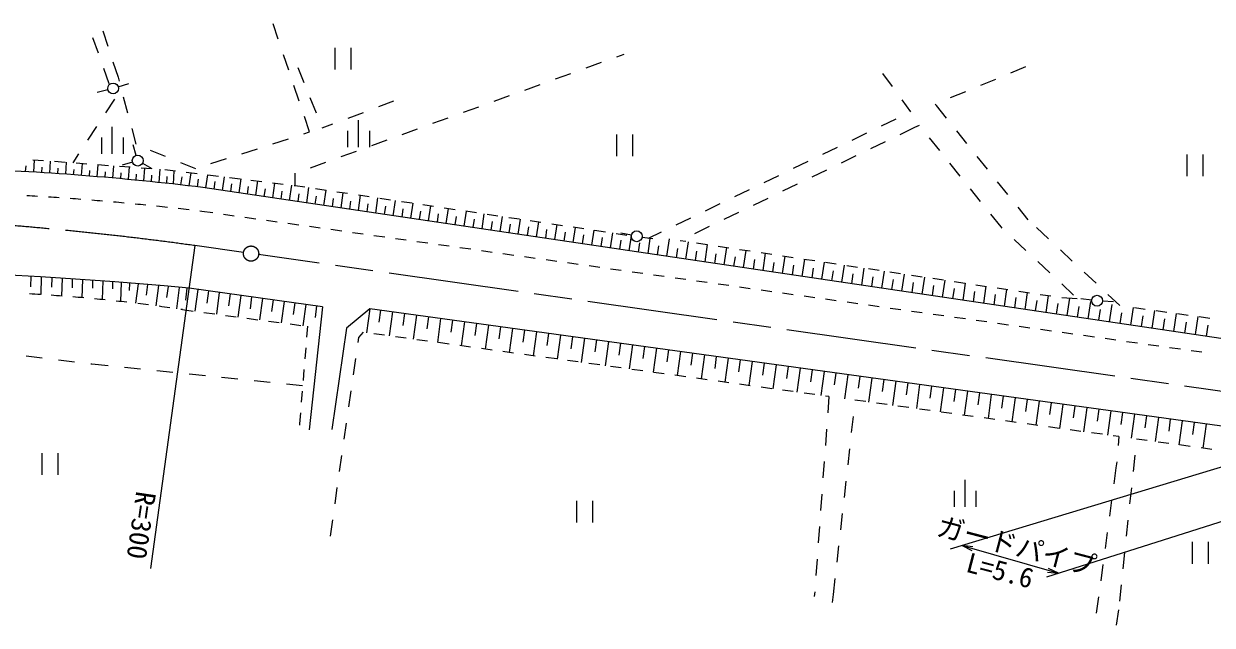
# Model space of a CAD drawing. Units: millimetres, scale not verified. Extents: x 40000 to 680000, y 20000 to 380000.
# Drawn here: x 149414 to 258868, y 258877 to 314210 of the extents above; entities that cross this region are included whole.
import ezdxf
from ezdxf.enums import TextEntityAlignment as Align

# ---------------------------------------------------------------- set-up
doc = ezdxf.new("R2010")
doc.units = ezdxf.units.MM
doc.header["$LTSCALE"] = 1000
doc.linetypes.add('CHAIN', pattern=[18.5, 12, -1.5, 3.5, -1.5])
for name, color, linetype, lineweight in [('M-BGD', 7, 'Continuous', 13), ('M-BMK', 2, 'CHAIN', 13), ('M-STR-HTXT', 7, 'Continuous', 13), ('M-STR-STRC', 7, 'Continuous', 13)]:
    doc.layers.add(name, color=color, linetype=linetype, lineweight=lineweight)
doc.styles.add('ＭＳ ゴシック', font='')
doc.styles.get('ＭＳ ゴシック').set_extended_font_data('MS Gothic')

# ---------------------------------------------------------------- blocks, each defined once
blk = doc.blocks.new('電力柱1')
at = {"color": 7, "linetype": 'Continuous', "lineweight": 13}
for p, q in [((-0.49, 0.061), (-1.483, 0.18)), ((0.4, 0.311), (1.186, 0.93)), ((0.316, -0.391), (0.934, -1.176))]:
    blk.add_line(p, q, dxfattribs=at)
blk.add_circle((0.007, 0.002), 0.5, dxfattribs=at)
blk = doc.blocks.new('田')
at = {"color": 7, "linetype": 'Continuous', "lineweight": 13}
for p, q in [((-0.75, 2), (-0.75, 0)), ((0.75, 0), (0.75, 2))]:
    blk.add_line(p, q, dxfattribs=at)
blk = doc.blocks.new('荒地')
at = {"color": 7, "linetype": 'Continuous', "lineweight": 13}
for p, q in [((0, 0), (0, 2.5)), ((-1, 1.5), (-1, 0)), ((1, 1.5), (1, 0))]:
    blk.add_line(p, q, dxfattribs=at)
blk = doc.blocks.new('open_arrow')
at = {"color": 0, "linetype": 'Continuous', "lineweight": -2}
blk.add_lwpolyline([(7.5, 1.25), (0, 0), (7.5, -1.25)], dxfattribs=at)

msp = doc.modelspace()

# ---------------------------------------------------------------- linework, layer by layer
at = {"layer": 'M-BGD'}
for p, q in [((172858, 312789), (172378, 314210)), ((156682, 313566), (157152, 312141)), ((156290, 311507), (155789, 312921)), ((173817, 309946), (173338, 311368)), ((204025, 311178), (204701, 311423)), ((157291, 308679), (156790, 310093)), ((157622, 310717), (158092, 309292)), ((174648, 310193), (175210, 308807)), ((201204, 310157), (202614, 310668)), ((241685, 310237), (240297, 309667)), ((158092, 309292), (158189, 308930)), ((158121, 308409), (159076, 308704)), ((198383, 309137), (199793, 309647)), ((229428, 308428), (228544, 309639)), ((238910, 309096), (237523, 308526)), ((157158, 308142), (156187, 307903)), ((174777, 307104), (174297, 308525)), ((192741, 307095), (194151, 307606)), ((195562, 308116), (196972, 308626)), ((236136, 307955), (234748, 307385)), ((156968, 306011), (157791, 307265)), ((158578, 307482), (158966, 306033)), ((175774, 307417), (176337, 306027)), ((182104, 306588), (183508, 307115)), ((189920, 306075), (191330, 306585)), ((231113, 306120), (230313, 307216)), ((233462, 306689), (233361, 306814)), ((234402, 305520), (233462, 306689)), ((175737, 304262), (175257, 305683)), ((179295, 305535), (180699, 306062)), ((187099, 305054), (188509, 305564)), ((228410, 304819), (229761, 305469)), ((155322, 303503), (156145, 304757)), ((159355, 304584), (159744, 303135)), ((176901, 304637), (177890, 305008)), ((184278, 304033), (185688, 304543)), ((230137, 304034), (231489, 304685)), ((231489, 304685), (231895, 304880)), ((236283, 303183), (235343, 304352)), ((172365, 303178), (173793, 303637)), ((175221, 304096), (175737, 304262)), ((181457, 303012), (182867, 303523)), ((225707, 303518), (227058, 304168)), ((227434, 302733), (228785, 303384)), ((233776, 302543), (232835, 303712)), ((153960, 301429), (154498, 302250)), ((161063, 302593), (162450, 302023)), ((169509, 302260), (170937, 302719)), ((178636, 301992), (180046, 302502)), ((223004, 302216), (224355, 302867)), ((149582, 300605), (149619, 301138)), ((150243, 301707), (151240, 301632)), ((150327, 300561), (150407, 301695)), ((151067, 300516), (151104, 301028)), ((151807, 300468), (151887, 301584)), ((152237, 301558), (153234, 301483)), ((153278, 300367), (153356, 301474)), ((154231, 301409), (155229, 301334)), ((154737, 300259), (154816, 301365)), ((156187, 300143), (156266, 301256)), ((156226, 301259), (157223, 301185)), ((157626, 300020), (157707, 301149)), ((158220, 301110), (159218, 301036)), ((159055, 299889), (159137, 301042)), ((163838, 301453), (165225, 300883)), ((166653, 301342), (168081, 301801)), ((175815, 300971), (177225, 301481)), ((220300, 300915), (221652, 301566)), ((224731, 301432), (226082, 302082)), ((235657, 300206), (234716, 301375)), ((238164, 300846), (237223, 302014)), ((152543, 300419), (152578, 300918)), ((154008, 300314), (154043, 300809)), ((155463, 300202), (155498, 300700)), ((156907, 300082), (156943, 300593)), ((158341, 299955), (158379, 300486)), ((159765, 299821), (159805, 300380)), ((160215, 300961), (161212, 300886)), ((160475, 299752), (160559, 300935)), ((161179, 299680), (161222, 300274)), ((161884, 299607), (161971, 300830)), ((162390, 300798), (163383, 300677)), ((162584, 299533), (162629, 300169)), ((163192, 299466), (163279, 300690)), ((163891, 299388), (164001, 300136)), ((164376, 300556), (165368, 300435)), ((164651, 299301), (164828, 300501)), ((165414, 299211), (165518, 299917)), ((166177, 299112), (166354, 300315)), ((166361, 300314), (167354, 300193)), ((167706, 298885), (167889, 300128)), ((168346, 300072), (169339, 299951)), ((169242, 298658), (169431, 299940)), ((174404, 299334), (174404, 300460)), ((217597, 299614), (218949, 300265)), ((222028, 300131), (223379, 300781)), ((267830, 284054), (165911, 299151)), ((166941, 298998), (167044, 299697)), ((168474, 298771), (168577, 299475)), ((170014, 298543), (170119, 299252)), ((170332, 299831), (171324, 299710)), ((170787, 298429), (170982, 299751)), ((171563, 298314), (171668, 299028)), ((172317, 299589), (173310, 299468)), ((172340, 298199), (172540, 299561)), ((173901, 297967), (174107, 299370)), ((174302, 299347), (174404, 299334)), ((174404, 299334), (175285, 299203)), ((175470, 297735), (175677, 299144)), ((176274, 299055), (177264, 298908)), ((177048, 297501), (177255, 298909)), ((214894, 298313), (216246, 298964)), ((219325, 298829), (220676, 299480)), ((237537, 297869), (236597, 299037)), ((240045, 298508), (239104, 299677)), ((173120, 298083), (173226, 298803)), ((174685, 297851), (174792, 298577)), ((176259, 297618), (176366, 298349)), ((177840, 297384), (177949, 298121)), ((178253, 298760), (179242, 298613)), ((178633, 297266), (178840, 298672)), ((179430, 297148), (179540, 297891)), ((180228, 297030), (180434, 298435)), ((180231, 298465), (181220, 298318)), ((181830, 296793), (182037, 298196)), ((182209, 298170), (183198, 298022)), ((183441, 296554), (183647, 297955)), ((184187, 297875), (185176, 297727)), ((216621, 297528), (217973, 298179)), ((181029, 296912), (181139, 297660)), ((182635, 296674), (182746, 297427)), ((184251, 296434), (184362, 297194)), ((185061, 296314), (185267, 297714)), ((185874, 296194), (185987, 296959)), ((186165, 297580), (187154, 297432)), ((186689, 296073), (186894, 297471)), ((187507, 295952), (187620, 296723)), ((188143, 297285), (189132, 297137)), ((188325, 295831), (188531, 297227)), ((189970, 295587), (190176, 296982)), ((190121, 296990), (191110, 296842)), ((191624, 295342), (191829, 296735)), ((192099, 296695), (193088, 296547)), ((212191, 297012), (213543, 297662)), ((213918, 296227), (215270, 296878)), ((239418, 295531), (238478, 296700)), ((241925, 296171), (240985, 297340)), ((189148, 295709), (189262, 296486)), ((190797, 295465), (190912, 296247)), ((192455, 295219), (192571, 296008)), ((193287, 295096), (193492, 296487)), ((194077, 296400), (195067, 296252)), ((194122, 294972), (194239, 295767)), ((194958, 294848), (195163, 296238)), ((196056, 296105), (197045, 295957)), ((196638, 294599), (196843, 295987)), ((198034, 295810), (199023, 295662)), ((198327, 294349), (198531, 295735)), ((209488, 295711), (210839, 296361)), ((211215, 294926), (212567, 295576)), ((239523, 295402), (239418, 295531)), ((195798, 294724), (195916, 295524)), ((197483, 294474), (197601, 295281)), ((199176, 294224), (199295, 295036)), ((200012, 295514), (201001, 295367)), ((200025, 294098), (200229, 295482)), ((200878, 293971), (200999, 294790)), ((201732, 293845), (201935, 295228)), ((201990, 295219), (202979, 295072)), ((202590, 293718), (202711, 294543)), ((203448, 293591), (203651, 294972)), ((203968, 294924), (204957, 294777)), ((205376, 294753), (204395, 294947)), ((205172, 293335), (205375, 294714)), ((206362, 294588), (207352, 294452)), ((206906, 293079), (207109, 294456)), ((206935, 294482), (208136, 295060)), ((243789, 294429), (242693, 295453)), ((204310, 293463), (204432, 294294)), ((206039, 293207), (206162, 294044)), ((207778, 292949), (207902, 293792)), ((208649, 292820), (208885, 294422)), ((209525, 292691), (209650, 293540)), ((209864, 294275), (210389, 294197)), ((210402, 292561), (210637, 294160)), ((211378, 294049), (212367, 293901)), ((212163, 292300), (212398, 293896)), ((213356, 293753), (214345, 293605)), ((213934, 292038), (214168, 293631)), ((215334, 293457), (216323, 293309)), ((215714, 291774), (215948, 293365)), ((241714, 293353), (240618, 294377)), ((245980, 292380), (244885, 293405)), ((211282, 292430), (211408, 293286)), ((213048, 292169), (213175, 293030)), ((214823, 291906), (214951, 292774)), ((216608, 291641), (216737, 292516)), ((217312, 293161), (218301, 293013)), ((217503, 291509), (217737, 293098)), ((218402, 291376), (218532, 292256)), ((219290, 292865), (220279, 292717)), ((219302, 291242), (219535, 292829)), ((221110, 290975), (221343, 292558)), ((221268, 292569), (222257, 292422)), ((222928, 290705), (223161, 292286)), ((223246, 292274), (224235, 292126)), ((243906, 291304), (242810, 292329)), ((220206, 291109), (220336, 291996)), ((222019, 290840), (222150, 291733)), ((223841, 290570), (223974, 291470)), ((224755, 290435), (224987, 292013)), ((225224, 291978), (226213, 291830)), ((225673, 290299), (225807, 291205)), ((226592, 290163), (226824, 291738)), ((227202, 291682), (228191, 291534)), ((228439, 289889), (228670, 291462)), ((229180, 291386), (230169, 291238)), ((230295, 289614), (230526, 291185)), ((248172, 290332), (247076, 291356)), ((150062, 290981), (150029, 290024)), ((151031, 290925), (150976, 289295)), ((151987, 290867), (151958, 289974)), ((152942, 290807), (152887, 289164)), ((153885, 290745), (153857, 289924)), ((154826, 290682), (154770, 289011)), ((155754, 290616), (155729, 289875)), ((156681, 290549), (156624, 288837)), ((157595, 290480), (157573, 289827)), ((158388, 290418), (158329, 288657)), ((159140, 290358), (159117, 289672)), ((159949, 290292), (159712, 288497)), ((160809, 290220), (160681, 289248)), ((161812, 290134), (161565, 288262)), ((227515, 290026), (227650, 290939)), ((229367, 289752), (229502, 290671)), ((231158, 291090), (232147, 290942)), ((231228, 289476), (231364, 290402)), ((232161, 289338), (232392, 290906)), ((233099, 289199), (233236, 290131)), ((233136, 290794), (234125, 290646)), ((234037, 289060), (234268, 290625)), ((235114, 290498), (236103, 290351)), ((235923, 288780), (236153, 290343)), ((237092, 290203), (238081, 290055)), ((237819, 288500), (238048, 290060)), ((246097, 289256), (245002, 290280)), ((162706, 290054), (162571, 289034)), ((163733, 289960), (163474, 287995)), ((164443, 289894), (164296, 288783)), ((172758, 288754), (164633, 289876)), ((165434, 289765), (165169, 287761)), ((166424, 289628), (166278, 288519)), ((167415, 289492), (167152, 287496)), ((168408, 289355), (168263, 288255)), ((169401, 289217), (169138, 287231)), ((170395, 289080), (170251, 287991)), ((234980, 288920), (235118, 289859)), ((236871, 288640), (237010, 289586)), ((238771, 288358), (238912, 289311)), ((239070, 289907), (240059, 289759)), ((239725, 288217), (239954, 289775)), ((240682, 288075), (240823, 289035)), ((241048, 289611), (242037, 289463)), ((241640, 287934), (241869, 289488)), ((243026, 289315), (244015, 289167)), ((243566, 287648), (243795, 289200)), ((245004, 289019), (246431, 288944)), ((245502, 287361), (245741, 288980)), ((250364, 288283), (249268, 289308)), ((164021, 287914), (165012, 287782)), ((171389, 288943), (171128, 286965)), ((172385, 288805), (172243, 287726)), ((176937, 288177), (172758, 288754)), ((173382, 288668), (173121, 286699)), ((174379, 288530), (174238, 287460)), ((175377, 288392), (175118, 286432)), ((176937, 288177), (175697, 276839)), ((176377, 288254), (176237, 287195)), ((181284, 287999), (179132, 286206)), ((181284, 287999), (180979, 285787)), ((267295, 276135), (181284, 287999)), ((242603, 287791), (242745, 288757)), ((244534, 287505), (244677, 288478)), ((246475, 287217), (246619, 288197)), ((247767, 288785), (246772, 288892)), ((247448, 287073), (247681, 288653)), ((248426, 286928), (248572, 287915)), ((248763, 288706), (249762, 288657)), ((249405, 286783), (249640, 288383)), ((251372, 286492), (251610, 288111)), ((251709, 288098), (252699, 287961)), ((166004, 287650), (166995, 287517)), ((167986, 287385), (168977, 287252)), ((169968, 287120), (170960, 286988)), ((171951, 286855), (172942, 286723)), ((182279, 287861), (182127, 286756)), ((183385, 287709), (183080, 285497)), ((184490, 287556), (184338, 286451)), ((185596, 287404), (185291, 285192)), ((186701, 287251), (186549, 286146)), ((187807, 287099), (187502, 284887)), ((188912, 286946), (188760, 285842)), ((190017, 286794), (189712, 284582)), ((250388, 286638), (250534, 287632)), ((252360, 286346), (252507, 287347)), ((253349, 286199), (253590, 287838)), ((253690, 287824), (254681, 287688)), ((254342, 286052), (254491, 287060)), ((255336, 285905), (255580, 287564)), ((255671, 287551), (256662, 287414)), ((257334, 285609), (257581, 287288)), ((257652, 287278), (258643, 287141)), ((173933, 286591), (174924, 286458)), ((175547, 286375), (175465, 285378)), ((179132, 286206), (177799, 276877)), ((180662, 285831), (180249, 285361)), ((182643, 285557), (181653, 285694)), ((191122, 286642), (190970, 285538)), ((192227, 286489), (191922, 284278)), ((193331, 286337), (193179, 285233)), ((194436, 286184), (194131, 283973)), ((195540, 286032), (195388, 284929)), ((196645, 285880), (196340, 283668)), ((197749, 285727), (197597, 284625)), ((256335, 285757), (256484, 286772)), ((258338, 285460), (258489, 286482)), ((180249, 285361), (180182, 284895)), ((184625, 285284), (183634, 285421)), ((186606, 285011), (185615, 285148)), ((188587, 284738), (187596, 284874)), ((190568, 284464), (189578, 284601)), ((198853, 285575), (198548, 283364)), ((199957, 285423), (199805, 284320)), ((201061, 285271), (200756, 283059)), ((202165, 285118), (202013, 284016)), ((203269, 284966), (202964, 282755)), ((204372, 284814), (204220, 283712)), ((205476, 284662), (205171, 282450)), ((151117, 283450), (149628, 283633)), ((175382, 284382), (175300, 283385)), ((192550, 284191), (191559, 284328)), ((194531, 283918), (193540, 284054)), ((196512, 283645), (195521, 283781)), ((198493, 283371), (197503, 283508)), ((206579, 284510), (206427, 283408)), ((207682, 284357), (207377, 282146)), ((208785, 284205), (208633, 283104)), ((209888, 284053), (209583, 281842)), ((210991, 283901), (210839, 282800)), ((212094, 283749), (211789, 281537)), ((213196, 283597), (213044, 282497)), ((154095, 283085), (152606, 283268)), ((155696, 282891), (155583, 282902)), ((157188, 282738), (155696, 282891)), ((160173, 282433), (158681, 282585)), ((179969, 283410), (179755, 281925)), ((200475, 283098), (199484, 283235)), ((202456, 282825), (201465, 282961)), ((204437, 282551), (203446, 282688)), ((206418, 282278), (205428, 282415)), ((214299, 283445), (213994, 281233)), ((215401, 283293), (215249, 282193)), ((216503, 283141), (216198, 280929)), ((217605, 282989), (217454, 281889)), ((218707, 282837), (218402, 280625)), ((219809, 282685), (219658, 281586)), ((220911, 282533), (220606, 280321)), ((163157, 282127), (161665, 282280)), ((166142, 281822), (164649, 281974)), ((169126, 281516), (167634, 281669)), ((172110, 281211), (170618, 281363)), ((175217, 282389), (175135, 281392)), ((208400, 282005), (207409, 282141)), ((210381, 281732), (209390, 281868)), ((212362, 281458), (211371, 281595)), ((214343, 281185), (213353, 281322)), ((222013, 282381), (221861, 281282)), ((223114, 282229), (222809, 280017)), ((224216, 282077), (224064, 280978)), ((225317, 281925), (225012, 279713)), ((226418, 281773), (226267, 280675)), ((227519, 281621), (227214, 279410)), ((228620, 281469), (228469, 280372)), ((229721, 281318), (229416, 279106)), ((175095, 280905), (173603, 281058)), ((175053, 280395), (174970, 279399)), ((179542, 280441), (179328, 278956)), ((216325, 280912), (215334, 281048)), ((218306, 280638), (217315, 280775)), ((220287, 280365), (219296, 280502)), ((222268, 280092), (221278, 280229)), ((230822, 281166), (230670, 280068)), ((231922, 281014), (231618, 278802)), ((233023, 280862), (232872, 279765)), ((234123, 280710), (233818, 278499)), ((235223, 280559), (235072, 279462)), ((236324, 280407), (236019, 278195)), ((237424, 280255), (237273, 279159)), ((223566, 279913), (223259, 279955)), ((223566, 279913), (223457, 278417)), ((226955, 279445), (225965, 279582)), ((228936, 279172), (227946, 279309)), ((238524, 280103), (238219, 277892)), ((239623, 279952), (239472, 278856)), ((240723, 279800), (240418, 277588)), ((241823, 279648), (241672, 278553)), ((242922, 279497), (242617, 277285)), ((244021, 279345), (243870, 278250)), ((245121, 279193), (244816, 276982)), ((174888, 278402), (174806, 277406)), ((225797, 278091), (225630, 276601)), ((230918, 278899), (229927, 279036)), ((232899, 278626), (231908, 278762)), ((234880, 278352), (233890, 278489)), ((236861, 278079), (235871, 278216)), ((246220, 279042), (246069, 277947)), ((247319, 278890), (247014, 276679)), ((248417, 278739), (248267, 277644)), ((249516, 278587), (249211, 276376)), ((250615, 278436), (250464, 277342)), ((251713, 278284), (251409, 276073)), ((252812, 278133), (252661, 277039)), ((174806, 277406), (174796, 277290)), ((179115, 277471), (178902, 275986)), ((238843, 277806), (237852, 277942)), ((240824, 277533), (239833, 277669)), ((242805, 277259), (241815, 277396)), ((244786, 276986), (243796, 277123)), ((253910, 277981), (253605, 275770)), ((255008, 277830), (254857, 276736)), ((256106, 277678), (255801, 275467)), ((257204, 277527), (257053, 276434)), ((258302, 277375), (257997, 275164)), ((223347, 276921), (223238, 275425)), ((246768, 276713), (245777, 276849)), ((248749, 276439), (247758, 276576)), ((250276, 276229), (249739, 276303)), ((250276, 276229), (250206, 275405)), ((252887, 275869), (251896, 276005)), ((225463, 275110), (225295, 273620)), ((254868, 275595), (253878, 275732)), ((256849, 275322), (255859, 275459)), ((258831, 275049), (257840, 275185)), ((178688, 274502), (178475, 273017)), ((223129, 273929), (223020, 272433)), ((250079, 273911), (250005, 273367)), ((251738, 274514), (251580, 273022)), ((250005, 273367), (249804, 271880)), ((178261, 271532), (178048, 270047)), ((225128, 272129), (224961, 270638)), ((251422, 271530), (251264, 270039)), ((222910, 270937), (222801, 269441)), ((249603, 270394), (249401, 268908)), ((177835, 268563), (177621, 267078)), ((224793, 269148), (224626, 267657)), ((251106, 268547), (250947, 267055)), ((222692, 267945), (222582, 266449)), ((249200, 267421), (248998, 265935)), ((224459, 266166), (224291, 264676)), ((222473, 264953), (222364, 263457)), ((250789, 265564), (250631, 264072)), ((248797, 264448), (248595, 262962)), ((224124, 263185), (223957, 261694)), ((222254, 261961), (222222, 261522)), ((223957, 261694), (223874, 260958)), ((250473, 262581), (250315, 261089)), ((248394, 261476), (248192, 259989)), ((250229, 260283), (250029, 258877))]:
    msp.add_line(p, q, dxfattribs=at)
for centre in [(157643, 308261), (205866, 294657), (248264, 288731)]:
    msp.add_circle(centre, 500, dxfattribs=at)
for centre, radius, start, end in [((134973, 44037), 256983, 83.08537, 88.07728), ((128390, -91178), 382774, 84.56669, 95.50825), ((141577, 138137), 151449, 86.45341, 86.83173), ((141577, 138137), 151449, 85.69678, 86.07509), ((141577, 138137), 151449, 84.94014, 85.31846), ((141577, 138137), 151449, 84.18351, 84.56183), ((141577, 138137), 151449, 83.42688, 83.80519), ((141577, 138137), 151449, 82.67024, 83.04856), ((141577, 138137), 151449, 81.91361, 82.29193), ((141577, 138137), 151449, 81.47767, 81.53529)]:
    msp.add_arc(centre, radius, start, end, dxfattribs=at)
at = {"layer": 'M-BMK'}
for p, q in [((169655, 293165), (165176, 293801)), ((268207, 279175), (171041, 292969))]:
    msp.add_line(p, q, dxfattribs=at)
msp.add_circle((170348, 293067), 700, dxfattribs=at)
msp.add_arc((124133, -3378), 300000, 82.13675, 96.32462, dxfattribs=at)
at = {"layer": 'M-STR-HTXT'}
for p, q in [((165176, 293801), (161071, 264083)), ((267215, 275685), (234727, 265872)), ((266126, 270455), (243602, 263306)), ((235825, 266200), (244706, 263656))]:
    msp.add_line(p, q, dxfattribs=at)
at = {"layer": 'M-STR-STRC'}
for p, q in [((165822, 296942), (165625, 296970)), ((166812, 296803), (165822, 296942)), ((168793, 296524), (167803, 296663)), ((170773, 296245), (169783, 296385)), ((172754, 295967), (171764, 296106)), ((174734, 295688), (173744, 295828)), ((176715, 295410), (175725, 295549)), ((178695, 295131), (177705, 295271)), ((180676, 294853), (179686, 294992)), ((182656, 294574), (181666, 294713)), ((184637, 294296), (183647, 294435)), ((186617, 294017), (185627, 294156)), ((188598, 293739), (187608, 293878)), ((190578, 293460), (189588, 293599)), ((192559, 293181), (191569, 293321)), ((194539, 292903), (193549, 293042)), ((196520, 292624), (195530, 292764)), ((198500, 292346), (197510, 292485)), ((200481, 292067), (199491, 292206)), ((202462, 291789), (201471, 291928)), ((204442, 291510), (203452, 291649)), ((206423, 291232), (205432, 291371)), ((208403, 290953), (207413, 291092)), ((210384, 290674), (209393, 290814)), ((212364, 290396), (211374, 290535)), ((214345, 290117), (213354, 290257)), ((216325, 289839), (215335, 289978)), ((218306, 289560), (217315, 289700)), ((220286, 289282), (219296, 289421)), ((222267, 289003), (221276, 289142)), ((224247, 288725), (223257, 288864)), ((226228, 288446), (225237, 288585)), ((228208, 288167), (227218, 288307)), ((230189, 287889), (229198, 288028)), ((232169, 287610), (231179, 287750)), ((234150, 287332), (233159, 287471)), ((236130, 287053), (235140, 287193)), ((238111, 286775), (237120, 286914)), ((240091, 286496), (239101, 286635)), ((242072, 286218), (241081, 286357)), ((244052, 285939), (243062, 286078)), ((246033, 285661), (245042, 285800)), ((248013, 285382), (247023, 285521)), ((249994, 285103), (249003, 285243)), ((251974, 284825), (250984, 284964)), ((253955, 284546), (252964, 284686)), ((255935, 284268), (254945, 284407)), ((257916, 283989), (256925, 284128))]:
    msp.add_line(p, q, dxfattribs=at)
for start, end in [(86.46328, 86.68816), (86.01352, 86.2384), (85.56376, 85.78864), (85.114, 85.33888), (84.66423, 84.88911), (84.21447, 84.43935), (83.76471, 83.98959), (83.31495, 83.53983)]:
    msp.add_arc((134973, 44037), 254783, start, end, dxfattribs=at)

# ---------------------------------------------------------------- block references
at = {"layer": 'M-BGD', "xscale": 1000, "yscale": 1000}
for name, p in [('田', (178813, 310000)), ('荒地', (157563, 302236)), ('荒地', (180243, 302849)), ('田', (204762, 302031)), ('田', (257273, 300192)), ('田', (151842, 272711)), ('荒地', (236106, 269755)), ('田', (201084, 268318)), ('田', (257784, 264538))]:
    msp.add_blockref(name, p, dxfattribs=at)
at = {"layer": 'M-BGD', "xscale": 1000, "yscale": 1000, "rotation": 157.65935}
msp.add_blockref('電力柱1', (159913, 301623), dxfattribs=at)
at = {"layer": 'M-STR-HTXT', "xscale": 133, "yscale": 133}
for p, rotation in [((235825, 266200), 344), ((244706, 263656), 164)]:
    msp.add_blockref('open_arrow', p, dxfattribs=dict(at, rotation=rotation))

# ---------------------------------------------------------------- texts
at = {"layer": 'M-STR-HTXT', "style": 'ＭＳ ゴシック'}
msp.add_text('R=300', height=1833, rotation=261.703, dxfattribs=at).set_placement((158339, 265186), align=Align.BOTTOM_RIGHT)
for s, p in [('ガードパイプ', (240484, 264751)), ('L=5.6', (238957, 262499))]:
    msp.add_text(s, height=1833, rotation=345.362, dxfattribs=at).set_placement(p, align=Align.BOTTOM_CENTER)

doc.saveas('drawing.dxf')
